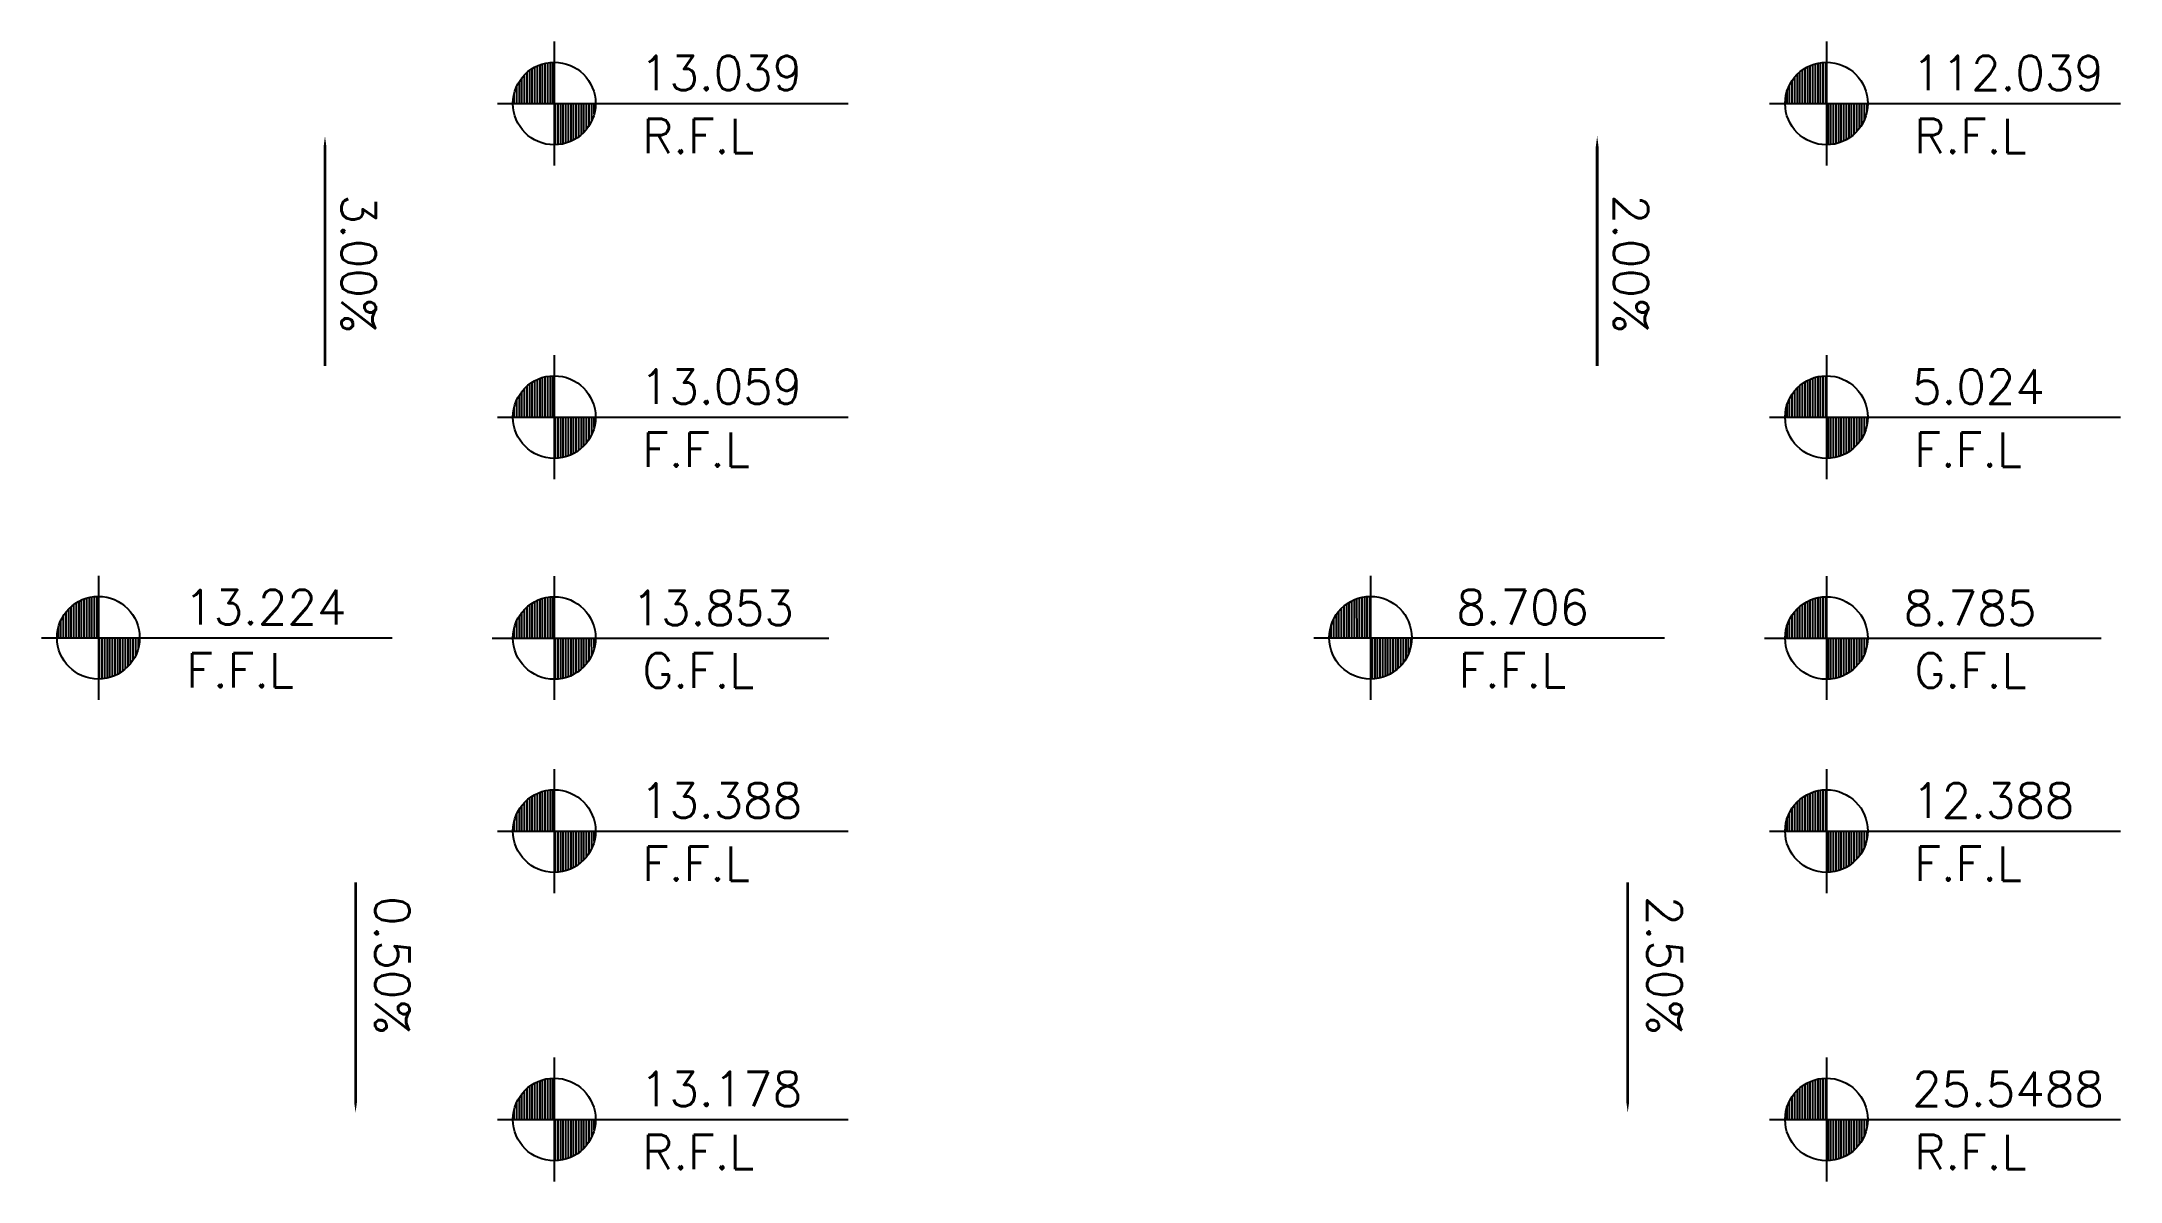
# Model space of a CAD drawing. Extents: x 407032.5 to 407047.6, y 2906293.1 to 2906301.3.
import ezdxf
from ezdxf.enums import TextEntityAlignment as Align

# ---------------------------------------------------------------- set-up
doc = ezdxf.new("R2010")
doc.units = 0
doc.layers.add('L-ANNO-TEXT', color=50, linetype='Continuous')
doc.styles.add('{18b73a54-fa43-428c-adcb-c1c7bbdf2c84}', font='Simplex.shx')
pattern_1 = [(270, (2e-11, 19.860006), (0.01875, -2e-18), [])]
pattern_2 = [(270, (2e-11, 17.582519), (0.01875, -2e-18), [])]
pattern_3 = [(270, (-1e-11, 14.576818), (0.01875, -2e-18), [])]
pattern_4 = [(270, (3e-11, 12.483263), (0.01875, -2e-18), [])]
pattern_5 = [(270, (0, 15.979406), (0.01875, -2e-18), [])]
pattern_6 = [(270, (-3.310698, 15.98118), (0.01875, -2e-18), [])]

# ---------------------------------------------------------------- blocks, each defined once
blk = doc.blocks.new('*U76')
h = blk.add_hatch()
h.set_pattern_fill('ANSI31', color=256, scale=0.15, angle=225, style=0)
h.set_pattern_definition(pattern_1)
edge = h.paths.add_edge_path()
edge.add_line((-0.3, 19.86), (0, 19.86))
edge.add_line((0, 19.86), (0, 20.16))
edge.add_ellipse((0, 19.86), major_axis=(-0.212, -0.212), ratio=1, start_angle=225, end_angle=315)
h = blk.add_hatch()
h.set_pattern_fill('ANSI31', color=256, scale=0.15, angle=225, style=0)
h.set_pattern_definition(pattern_1)
edge = h.paths.add_edge_path()
edge.add_ellipse((0, 19.86), major_axis=(-0.212, -0.212), ratio=1, start_angle=45, end_angle=135)
edge.add_line((0.3, 19.86), (0, 19.86))
edge.add_line((0, 19.86), (0, 19.56))
h = blk.add_hatch()
h.set_pattern_fill('ANSI31', color=256, scale=0.15, angle=225, style=0)
h.set_pattern_definition(pattern_2)
edge = h.paths.add_edge_path()
edge.add_line((-0.3, 17.583), (0, 17.583))
edge.add_line((0, 17.583), (0, 17.883))
edge.add_ellipse((0, 17.583), major_axis=(-0.212, -0.212), ratio=1, start_angle=225, end_angle=315)
h = blk.add_hatch()
h.set_pattern_fill('ANSI31', color=256, scale=0.15, angle=225, style=0)
h.set_pattern_definition(pattern_2)
edge = h.paths.add_edge_path()
edge.add_ellipse((0, 17.583), major_axis=(-0.212, -0.212), ratio=1, start_angle=45, end_angle=135)
edge.add_line((0.3, 17.583), (0, 17.583))
edge.add_line((0, 17.583), (0, 17.283))
h = blk.add_hatch()
h.set_pattern_fill('ANSI31', color=256, scale=0.15, angle=225, style=0)
h.set_pattern_definition(pattern_6)
edge = h.paths.add_edge_path()
edge.add_line((-3.611, 15.981), (-3.311, 15.981))
edge.add_line((-3.311, 15.981), (-3.311, 16.281))
edge.add_ellipse((-3.311, 15.981), major_axis=(-0.212, -0.212), ratio=1, start_angle=225, end_angle=315)
h = blk.add_hatch()
h.set_pattern_fill('ANSI31', color=256, scale=0.15, angle=225, style=0)
h.set_pattern_definition(pattern_5)
edge = h.paths.add_edge_path()
edge.add_line((-0.3, 15.979), (0, 15.979))
edge.add_line((0, 15.979), (0, 16.279))
edge.add_ellipse((0, 15.979), major_axis=(-0.212, -0.212), ratio=1, start_angle=225, end_angle=315)
h = blk.add_hatch()
h.set_pattern_fill('ANSI31', color=256, scale=0.15, angle=225, style=0)
h.set_pattern_definition(pattern_6)
edge = h.paths.add_edge_path()
edge.add_ellipse((-3.311, 15.981), major_axis=(-0.212, -0.212), ratio=1, start_angle=45, end_angle=135)
edge.add_line((-3.011, 15.981), (-3.311, 15.981))
edge.add_line((-3.311, 15.981), (-3.311, 15.681))
h = blk.add_hatch()
h.set_pattern_fill('ANSI31', color=256, scale=0.15, angle=225, style=0)
h.set_pattern_definition(pattern_5)
edge = h.paths.add_edge_path()
edge.add_ellipse((0, 15.979), major_axis=(-0.212, -0.212), ratio=1, start_angle=45, end_angle=135)
edge.add_line((0.3, 15.979), (0, 15.979))
edge.add_line((0, 15.979), (0, 15.679))
h = blk.add_hatch()
h.set_pattern_fill('ANSI31', color=256, scale=0.15, angle=225, style=0)
h.set_pattern_definition(pattern_3)
edge = h.paths.add_edge_path()
edge.add_line((-0.3, 14.577), (0, 14.577))
edge.add_line((0, 14.577), (0, 14.877))
edge.add_ellipse((0, 14.577), major_axis=(-0.212, -0.212), ratio=1, start_angle=225, end_angle=315)
h = blk.add_hatch()
h.set_pattern_fill('ANSI31', color=256, scale=0.15, angle=225, style=0)
h.set_pattern_definition(pattern_3)
edge = h.paths.add_edge_path()
edge.add_ellipse((0, 14.577), major_axis=(-0.212, -0.212), ratio=1, start_angle=45, end_angle=135)
edge.add_line((0.3, 14.577), (0, 14.577))
edge.add_line((0, 14.577), (0, 14.277))
h = blk.add_hatch()
h.set_pattern_fill('ANSI31', color=256, scale=0.15, angle=225, style=0)
h.set_pattern_definition(pattern_4)
edge = h.paths.add_edge_path()
edge.add_line((-0.3, 12.483), (0, 12.483))
edge.add_line((0, 12.483), (0, 12.783))
edge.add_ellipse((0, 12.483), major_axis=(-0.212, -0.212), ratio=1, start_angle=225, end_angle=315)
h = blk.add_hatch()
h.set_pattern_fill('ANSI31', color=256, scale=0.15, angle=225, style=0)
h.set_pattern_definition(pattern_4)
edge = h.paths.add_edge_path()
edge.add_ellipse((0, 12.483), major_axis=(-0.212, -0.212), ratio=1, start_angle=45, end_angle=135)
edge.add_line((0.3, 12.483), (0, 12.483))
edge.add_line((0, 12.483), (0, 12.183))
for p, q in [((0, 20.31, 0), (0, 19.41, 0)), ((-0.413, 19.86, 0), (2.135, 19.86, 0)), ((0, 18.033, 0), (0, 17.133, 0)), ((-0.413, 17.583, 0), (2.135, 17.583, 0)), ((-3.311, 16.431, 0), (-3.311, 15.531, 0)), ((0, 16.429, 0), (0, 15.529, 0)), ((-3.723, 15.981, 0), (-1.176, 15.981, 0)), ((-0.45, 15.979, 0), (1.995, 15.979, 0)), ((0, 15.027, 0), (0, 14.127, 0)), ((-0.413, 14.577, 0), (2.135, 14.577, 0)), ((0, 12.933, 0), (0, 12.033, 0)), ((-0.413, 12.483, 0), (2.135, 12.483, 0))]:
    blk.add_line(p, q)
at = {"elevation": 0}
for points in [[(-1.665, 17.953, 0.02, 0.02, 0), (-1.665, 19.24, 0.1, 0, 0), (-1.665, 19.624, 0, 0, 0)], [(-1.443, 14.204, 0.02, 0.02, 0), (-1.443, 12.916, 0.1, 0, 0), (-1.443, 12.532, 0, 0, 0)]]:
    blk.add_lwpolyline(points, format="xyseb", dxfattribs=at)
for centre in [(0, 19.86, 0), (0, 17.583, 0), (-3.311, 15.981, 0), (0, 15.979, 0), (0, 14.577, 0), (0, 12.483, 0)]:
    blk.add_circle(centre, 0.3)
at = {"layer": 'L-ANNO-TEXT', "char_height": 0.25, "attachment_point": 1, "style": '{18b73a54-fa43-428c-adcb-c1c7bbdf2c84}'}
for s, insert in [('R.F.L', (0.639, 19.749)), ('F.F.L', (0.639, 17.472)), ('F.F.L', (-2.672, 15.87)), ('G.F.L', (0.639, 15.868)), ('F.F.L', (0.639, 14.466)), ('R.F.L', (0.639, 12.372))]:
    blk.add_mtext_dynamic_manual_height_columns(s, width=0.67373, gutter_width=12.5, heights=[0], dxfattribs=dict(at, insert=insert))
at = {"layer": 'L-ANNO-TEXT', "style": '{18b73a54-fa43-428c-adcb-c1c7bbdf2c84}'}
for tag, p in [('L7', (0.622, 19.957, 0)), ('L6', (0.622, 17.68, 0)), ('SIDE-L', (-2.688, 16.078, 0)), ('L2', (0.622, 14.674, 0)), ('L1', (0.622, 12.58, 0))]:
    blk.add_attdef(tag, p, '', height=0.25, rotation=360, dxfattribs=at)
for tag, p in [('L5', (-1.545, 18.193, 0)), ('L3', (-1.301, 13.098, 0))]:
    blk.add_attdef(tag, text='', height=0.25, rotation=270, dxfattribs=at).set_placement(p, align=Align.RIGHT)
at = {"layer": 'L-ANNO-TEXT', "style": '{18b73a54-fa43-428c-adcb-c1c7bbdf2c84}', "flags": 8}
blk.add_attdef('L4', (0.561, 16.072, 0), '', height=0.25, rotation=0, dxfattribs=at)
blk = doc.blocks.new('*U74')
h = blk.add_hatch()
h.set_pattern_fill('ANSI31', color=256, scale=0.15, angle=225, style=0)
h.set_pattern_definition(pattern_1)
edge = h.paths.add_edge_path()
edge.add_line((-0.3, 19.86), (0, 19.86))
edge.add_line((0, 19.86), (0, 20.16))
edge.add_ellipse((0, 19.86), major_axis=(-0.212, -0.212), ratio=1, start_angle=225, end_angle=315)
h = blk.add_hatch()
h.set_pattern_fill('ANSI31', color=256, scale=0.15, angle=225, style=0)
h.set_pattern_definition(pattern_1)
edge = h.paths.add_edge_path()
edge.add_ellipse((0, 19.86), major_axis=(-0.212, -0.212), ratio=1, start_angle=45, end_angle=135)
edge.add_line((0.3, 19.86), (0, 19.86))
edge.add_line((0, 19.86), (0, 19.56))
h = blk.add_hatch()
h.set_pattern_fill('ANSI31', color=256, scale=0.15, angle=225, style=0)
h.set_pattern_definition(pattern_2)
edge = h.paths.add_edge_path()
edge.add_line((-0.3, 17.583), (0, 17.583))
edge.add_line((0, 17.583), (0, 17.883))
edge.add_ellipse((0, 17.583), major_axis=(-0.212, -0.212), ratio=1, start_angle=225, end_angle=315)
h = blk.add_hatch()
h.set_pattern_fill('ANSI31', color=256, scale=0.15, angle=225, style=0)
h.set_pattern_definition(pattern_2)
edge = h.paths.add_edge_path()
edge.add_ellipse((0, 17.583), major_axis=(-0.212, -0.212), ratio=1, start_angle=45, end_angle=135)
edge.add_line((0.3, 17.583), (0, 17.583))
edge.add_line((0, 17.583), (0, 17.283))
h = blk.add_hatch()
h.set_pattern_fill('ANSI31', color=256, scale=0.15, angle=225, style=0)
h.set_pattern_definition(pattern_6)
edge = h.paths.add_edge_path()
edge.add_line((-3.611, 15.981), (-3.311, 15.981))
edge.add_line((-3.311, 15.981), (-3.311, 16.281))
edge.add_ellipse((-3.311, 15.981), major_axis=(-0.212, -0.212), ratio=1, start_angle=225, end_angle=315)
h = blk.add_hatch()
h.set_pattern_fill('ANSI31', color=256, scale=0.15, angle=225, style=0)
h.set_pattern_definition(pattern_5)
edge = h.paths.add_edge_path()
edge.add_line((-0.3, 15.979), (0, 15.979))
edge.add_line((0, 15.979), (0, 16.279))
edge.add_ellipse((0, 15.979), major_axis=(-0.212, -0.212), ratio=1, start_angle=225, end_angle=315)
h = blk.add_hatch()
h.set_pattern_fill('ANSI31', color=256, scale=0.15, angle=225, style=0)
h.set_pattern_definition(pattern_6)
edge = h.paths.add_edge_path()
edge.add_ellipse((-3.311, 15.981), major_axis=(-0.212, -0.212), ratio=1, start_angle=45, end_angle=135)
edge.add_line((-3.011, 15.981), (-3.311, 15.981))
edge.add_line((-3.311, 15.981), (-3.311, 15.681))
h = blk.add_hatch()
h.set_pattern_fill('ANSI31', color=256, scale=0.15, angle=225, style=0)
h.set_pattern_definition(pattern_5)
edge = h.paths.add_edge_path()
edge.add_ellipse((0, 15.979), major_axis=(-0.212, -0.212), ratio=1, start_angle=45, end_angle=135)
edge.add_line((0.3, 15.979), (0, 15.979))
edge.add_line((0, 15.979), (0, 15.679))
h = blk.add_hatch()
h.set_pattern_fill('ANSI31', color=256, scale=0.15, angle=225, style=0)
h.set_pattern_definition(pattern_3)
edge = h.paths.add_edge_path()
edge.add_line((-0.3, 14.577), (0, 14.577))
edge.add_line((0, 14.577), (0, 14.877))
edge.add_ellipse((0, 14.577), major_axis=(-0.212, -0.212), ratio=1, start_angle=225, end_angle=315)
h = blk.add_hatch()
h.set_pattern_fill('ANSI31', color=256, scale=0.15, angle=225, style=0)
h.set_pattern_definition(pattern_3)
edge = h.paths.add_edge_path()
edge.add_ellipse((0, 14.577), major_axis=(-0.212, -0.212), ratio=1, start_angle=45, end_angle=135)
edge.add_line((0.3, 14.577), (0, 14.577))
edge.add_line((0, 14.577), (0, 14.277))
h = blk.add_hatch()
h.set_pattern_fill('ANSI31', color=256, scale=0.15, angle=225, style=0)
h.set_pattern_definition(pattern_4)
edge = h.paths.add_edge_path()
edge.add_line((-0.3, 12.483), (0, 12.483))
edge.add_line((0, 12.483), (0, 12.783))
edge.add_ellipse((0, 12.483), major_axis=(-0.212, -0.212), ratio=1, start_angle=225, end_angle=315)
h = blk.add_hatch()
h.set_pattern_fill('ANSI31', color=256, scale=0.15, angle=225, style=0)
h.set_pattern_definition(pattern_4)
edge = h.paths.add_edge_path()
edge.add_ellipse((0, 12.483), major_axis=(-0.212, -0.212), ratio=1, start_angle=45, end_angle=135)
edge.add_line((0.3, 12.483), (0, 12.483))
edge.add_line((0, 12.483), (0, 12.183))
for p, q in [((0, 20.31, 0), (0, 19.41, 0)), ((-0.413, 19.86, 0), (2.135, 19.86, 0)), ((0, 18.033, 0), (0, 17.133, 0)), ((-0.413, 17.583, 0), (2.135, 17.583, 0)), ((-3.311, 16.431, 0), (-3.311, 15.531, 0)), ((0, 16.429, 0), (0, 15.529, 0)), ((-3.723, 15.981, 0), (-1.176, 15.981, 0)), ((-0.45, 15.979, 0), (1.995, 15.979, 0)), ((0, 15.027, 0), (0, 14.127, 0)), ((-0.413, 14.577, 0), (2.135, 14.577, 0)), ((0, 12.933, 0), (0, 12.033, 0)), ((-0.413, 12.483, 0), (2.135, 12.483, 0))]:
    blk.add_line(p, q)
at = {"elevation": 0}
for points in [[(-1.665, 17.953, 0.02, 0.02, 0), (-1.665, 19.24, 0.1, 0, 0), (-1.665, 19.624, 0, 0, 0)], [(-1.443, 14.204, 0.02, 0.02, 0), (-1.443, 12.916, 0.1, 0, 0), (-1.443, 12.532, 0, 0, 0)]]:
    blk.add_lwpolyline(points, format="xyseb", dxfattribs=at)
for centre in [(0, 19.86, 0), (0, 17.583, 0), (-3.311, 15.981, 0), (0, 15.979, 0), (0, 14.577, 0), (0, 12.483, 0)]:
    blk.add_circle(centre, 0.3)
at = {"layer": 'L-ANNO-TEXT', "char_height": 0.25, "attachment_point": 1, "style": '{18b73a54-fa43-428c-adcb-c1c7bbdf2c84}'}
for s, insert in [('R.F.L', (0.639, 19.749)), ('F.F.L', (0.639, 17.472)), ('F.F.L', (-2.672, 15.87)), ('G.F.L', (0.639, 15.868)), ('F.F.L', (0.639, 14.466)), ('R.F.L', (0.639, 12.372))]:
    blk.add_mtext_dynamic_manual_height_columns(s, width=0.67373, gutter_width=12.5, heights=[0], dxfattribs=dict(at, insert=insert))
at = {"layer": 'L-ANNO-TEXT', "style": '{18b73a54-fa43-428c-adcb-c1c7bbdf2c84}'}
for tag, p in [('L7', (0.622, 19.957, 0)), ('L6', (0.622, 17.68, 0)), ('SIDE-L', (-2.688, 16.078, 0)), ('L2', (0.622, 14.674, 0)), ('L1', (0.622, 12.58, 0))]:
    blk.add_attdef(tag, p, '', height=0.25, rotation=360, dxfattribs=at)
for tag, p in [('L5', (-1.545, 18.193, 0)), ('L3', (-1.301, 13.098, 0))]:
    blk.add_attdef(tag, text='', height=0.25, rotation=270, dxfattribs=at).set_placement(p, align=Align.RIGHT)
at = {"layer": 'L-ANNO-TEXT', "style": '{18b73a54-fa43-428c-adcb-c1c7bbdf2c84}', "flags": 8}
blk.add_attdef('L4', (0.561, 16.072, 0), '', height=0.25, rotation=0, dxfattribs=at)

msp = doc.modelspace()

# ---------------------------------------------------------------- block references
at = {"extrusion": (5.96797e-08, 5.4602e-08, 1)}
ref = msp.add_blockref('*U76', (407036.222, 2906281.017, 0.183), dxfattribs=at)
ref.add_attrib('SIDE-L', '13.224', (407033.534, 2906297.095, 0.183), dxfattribs={"layer": 'L-ANNO-TEXT', "extrusion": (5.96797e-08, 5.4602e-08, 1), "height": 0.25, "rotation": 360, "style": '{18b73a54-fa43-428c-adcb-c1c7bbdf2c84}'})
ref.add_attrib('L5', '3.00%', dxfattribs={"layer": 'L-ANNO-TEXT', "extrusion": (5.96797e-08, 5.4602e-08, 1), "height": 0.25, "rotation": 270, "style": '{18b73a54-fa43-428c-adcb-c1c7bbdf2c84}', "flags": 8}).set_placement((407034.677, 2906299.209, 0.183), align=Align.RIGHT)
ref.add_attrib('L1', '13.178', (407036.844, 2906293.597, 0.183), dxfattribs={"layer": 'L-ANNO-TEXT', "extrusion": (5.96797e-08, 5.4602e-08, 1), "height": 0.25, "rotation": 360, "style": '{18b73a54-fa43-428c-adcb-c1c7bbdf2c84}'})
ref.add_attrib('L2', '13.388', (407036.844, 2906295.691, 0.183), dxfattribs={"layer": 'L-ANNO-TEXT', "extrusion": (5.96797e-08, 5.4602e-08, 1), "height": 0.25, "rotation": 360, "style": '{18b73a54-fa43-428c-adcb-c1c7bbdf2c84}'})
ref.add_attrib('L4', '13.853', (407036.783, 2906297.089, 0.183), dxfattribs={"layer": 'L-ANNO-TEXT', "extrusion": (5.96797e-08, 5.4602e-08, 1), "height": 0.25, "rotation": 0, "style": '{18b73a54-fa43-428c-adcb-c1c7bbdf2c84}'})
ref.add_attrib('L3', '0.50%', dxfattribs={"layer": 'L-ANNO-TEXT', "extrusion": (5.96797e-08, 5.4602e-08, 1), "height": 0.25, "rotation": 270, "style": '{18b73a54-fa43-428c-adcb-c1c7bbdf2c84}'}).set_placement((407034.921, 2906294.115, 0.183), align=Align.RIGHT)
ref.add_attrib('L6', '13.059', (407036.844, 2906298.696, 0.183), dxfattribs={"layer": 'L-ANNO-TEXT', "extrusion": (5.96797e-08, 5.4602e-08, 1), "height": 0.25, "rotation": 360, "style": '{18b73a54-fa43-428c-adcb-c1c7bbdf2c84}'})
ref.add_attrib('L7', '13.039', (407036.844, 2906300.974, 0.183), dxfattribs={"layer": 'L-ANNO-TEXT', "extrusion": (5.96797e-08, 5.4602e-08, 1), "height": 0.25, "rotation": 360, "style": '{18b73a54-fa43-428c-adcb-c1c7bbdf2c84}'})
ref = msp.add_blockref('*U74', (407045.461, 2906281.017, 0.183), dxfattribs=at)
ref.add_attrib('SIDE-L', '8.706', (407042.773, 2906297.095, 0.183), dxfattribs={"layer": 'L-ANNO-TEXT', "extrusion": (5.96797e-08, 5.4602e-08, 1), "height": 0.25, "rotation": 360, "style": '{18b73a54-fa43-428c-adcb-c1c7bbdf2c84}'})
ref.add_attrib('L5', '2.00%', dxfattribs={"layer": 'L-ANNO-TEXT', "extrusion": (5.96797e-08, 5.4602e-08, 1), "height": 0.25, "rotation": 270, "style": '{18b73a54-fa43-428c-adcb-c1c7bbdf2c84}', "flags": 8}).set_placement((407043.916, 2906299.209, 0.183), align=Align.RIGHT)
ref.add_attrib('L1', '25.5488', (407046.083, 2906293.597, 0.183), dxfattribs={"layer": 'L-ANNO-TEXT', "extrusion": (5.96797e-08, 5.4602e-08, 1), "height": 0.25, "rotation": 360, "style": '{18b73a54-fa43-428c-adcb-c1c7bbdf2c84}'})
ref.add_attrib('L2', '12.388', (407046.083, 2906295.691, 0.183), dxfattribs={"layer": 'L-ANNO-TEXT', "extrusion": (5.96797e-08, 5.4602e-08, 1), "height": 0.25, "rotation": 360, "style": '{18b73a54-fa43-428c-adcb-c1c7bbdf2c84}'})
ref.add_attrib('L4', '8.785', (407046.022, 2906297.089, 0.183), dxfattribs={"layer": 'L-ANNO-TEXT', "extrusion": (5.96797e-08, 5.4602e-08, 1), "height": 0.25, "rotation": 0, "style": '{18b73a54-fa43-428c-adcb-c1c7bbdf2c84}'})
ref.add_attrib('L3', '2.50%', dxfattribs={"layer": 'L-ANNO-TEXT', "extrusion": (5.96797e-08, 5.4602e-08, 1), "height": 0.25, "rotation": 270, "style": '{18b73a54-fa43-428c-adcb-c1c7bbdf2c84}'}).set_placement((407044.16, 2906294.115, 0.183), align=Align.RIGHT)
ref.add_attrib('L6', '5.024', (407046.083, 2906298.696, 0.183), dxfattribs={"layer": 'L-ANNO-TEXT', "extrusion": (5.96797e-08, 5.4602e-08, 1), "height": 0.25, "rotation": 360, "style": '{18b73a54-fa43-428c-adcb-c1c7bbdf2c84}'})
ref.add_attrib('L7', '112.039', (407046.083, 2906300.974, 0.183), dxfattribs={"layer": 'L-ANNO-TEXT', "extrusion": (5.96797e-08, 5.4602e-08, 1), "height": 0.25, "rotation": 360, "style": '{18b73a54-fa43-428c-adcb-c1c7bbdf2c84}'})

doc.saveas('drawing.dxf')
